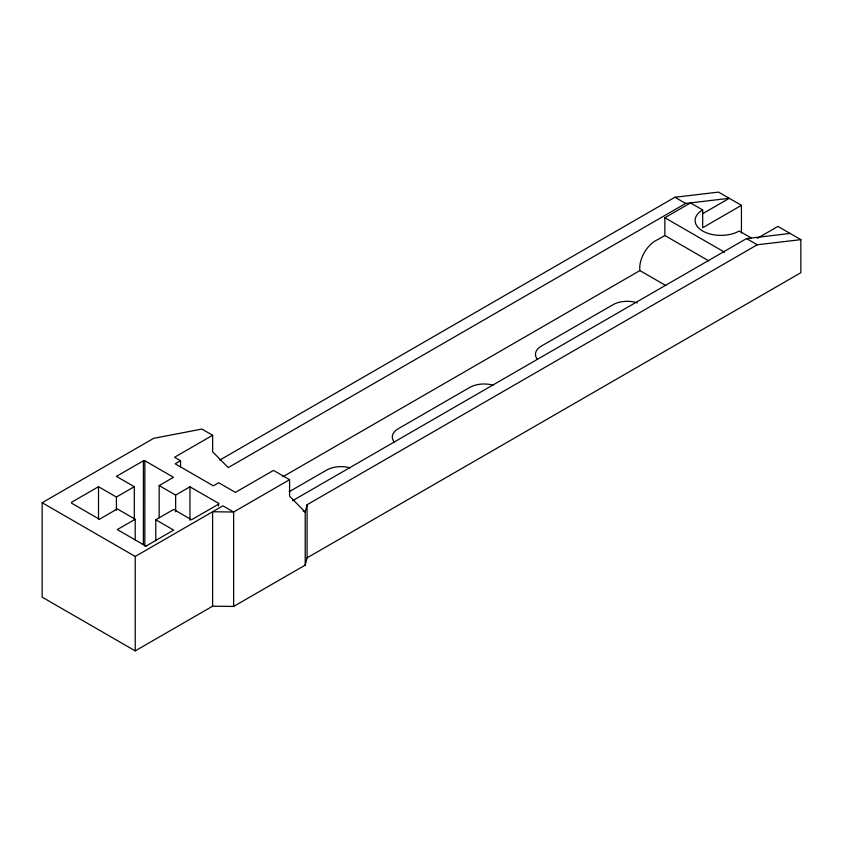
<?xml version="1.0" encoding="UTF-8"?>
<svg xmlns="http://www.w3.org/2000/svg" width="843" height="843" viewBox="0 0 843 843"><rect width="100%" height="100%" fill="white"/><g stroke="black" fill="none" stroke-linecap="round" stroke-linejoin="round"><path stroke-width="1.26" d="M703.051 213.458L729.269 198.316L685.654 203.448L228.242 467.591L212.636 451.806L212.636 435.273L201.898 429.076L153.626 438.349L42.15 502.723L42.15 597.16L135.217 650.88L212.605 606.201L233.627 606.454L305.198 565.126L307.073 557.845L307.073 504.736L757.246 244.776L800.85 239.644L800.85 272.7L307.073 557.845M98.515 519.499L98.515 486.706L116.418 497.033L116.418 510.152M134.311 519.499L134.311 486.706L116.408 476.369L143.436 460.773L144.859 460.773L173.5 477.296L159.179 485.568L159.179 517.76M135.207 540.237L135.207 519.246L117.314 508.919L99.421 519.256L71.497 503.134L71.497 502.312L98.515 486.706M143.384 544.736L143.436 460.773M144.817 546.053L144.859 460.773M175.65 511.817L175.65 495.073L189.96 486.801L218.59 503.334L218.59 504.167L191.572 519.762L173.679 509.435L155.786 519.773L155.786 540.753M180.56 467.159L180.56 460.71L174.564 457.254L212.636 435.273M189.96 520.289L189.96 486.801M212.605 606.201L212.605 511.764L233.627 512.017L289.581 479.699L273.48 470.405L235.408 492.386L218.685 482.723L213.311 485.821L175.186 463.819L180.56 460.71M218.59 505.958L218.59 503.334M289.581 479.699L289.581 496.232L305.198 512.017L305.198 565.126M282.911 476.727L639.9 270.582A22.308 12.877 -60 0 1 657.698 239.644L664.853 235.513L664.853 217.736L690.512 202.921L702.672 209.949A25.817 14.9 0 0 0 702.683 231.024A25.817 14.9 0 0 0 739.185 231.024L751.398 238.032L790.112 233.437M702.672 209.949L702.672 227.726L741.44 205.344L718.531 192.12L674.916 197.251L219.781 460.078M741.44 232.953L741.44 205.344M307.073 504.736L305.198 512.017L303.048 510.774M116.418 497.033L134.311 486.706M135.207 519.246L117.314 529.583L145.944 546.116L173.679 530.099L155.786 519.773M135.217 650.88L135.217 556.454L222.889 505.821L233.627 512.017L233.627 606.454M289.17 491.711L326.662 470.067A20.243 11.686 0 0 1 349.94 467.844M292.51 500.742L746.508 238.58L751.398 238.032M757.425 238.263L777.941 226.419L800.85 239.644M145.228 545.706L146.661 545.706M674.916 197.251L685.654 203.448M746.508 238.58L757.246 244.776M664.853 217.736L724.569 252.215M664.853 235.513L708.794 260.887M639.9 270.582L665.812 285.545M159.179 485.568L175.65 495.073M42.15 502.723L135.217 556.454M394.208 441.943A20.243 11.686 0 0 1 398.244 428.729L469.814 387.401A20.243 11.686 0 0 1 493.081 385.188M537.36 359.276A20.243 11.686 0 0 1 541.385 346.073L612.956 304.734A20.243 11.686 0 0 1 637.403 302.879"/></g></svg>
